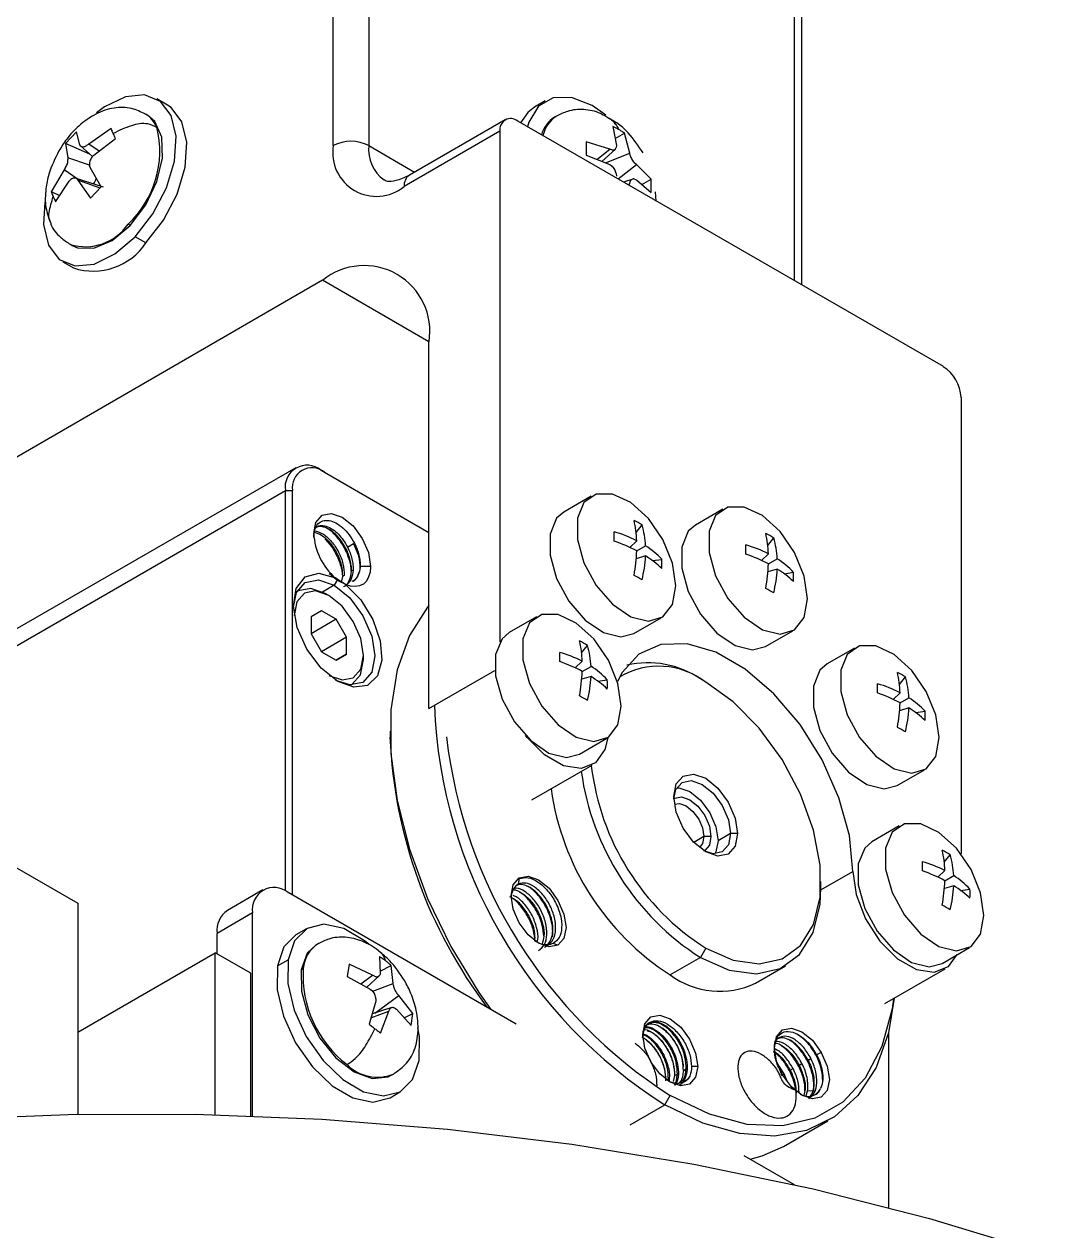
# Model space of a CAD drawing. Header units: millimetres. Extents: x 1258 to 2922, y -135 to 1239.
# Drawn here: x 1679.16 to 1699.45, y 84.3 to 108.36 of the extents above; entities that cross this region are included whole.
import ezdxf

# ---------------------------------------------------------------- set-up
doc = ezdxf.new("R2010")
doc.units = ezdxf.units.MM
doc.header["$LTSCALE"] = 6

msp = doc.modelspace()

# ---------------------------------------------------------------- linework, layer by layer
at = {"color": 7, "linetype": 'Continuous', "lineweight": 25}
for p, q in [((1685.323, 105.942), (1685.323, 114.924)), ((1686.03, 114.924), (1686.03, 105.942)), ((1694.662, 103.164), (1694.662, 109.822)), ((1682.018, 106.75), (1681.806, 106.873)), ((1689.548, 106.832), (1689.336, 106.709)), ((1681.618, 106.548), (1681.577, 106.572)), ((1688.75, 106.457), (1686.841, 105.355)), ((1697.486, 101.534), (1689, 106.432)), ((1689.777, 106.531), (1689.735, 106.507)), ((1690.953, 106.37), (1690.922, 106.402)), ((1680.203, 106.214), (1679.988, 105.987)), ((1680.274, 105.957), (1680.203, 106.214)), ((1680.895, 106.281), (1680.448, 105.974)), ((1688.647, 106.228), (1686.738, 105.126)), ((1688.647, 106.228), (1688.647, 96.044)), ((1690.895, 106.326), (1690.969, 105.946)), ((1690.942, 106.084), (1691.128, 106.192)), ((1691.233, 105.793), (1691.128, 106.192)), ((1679.988, 105.987), (1680.03, 105.7)), ((1680.471, 105.769), (1679.988, 105.987)), ((1680.291, 105.932), (1680.274, 105.957)), ((1680.284, 105.939), (1680.523, 105.722)), ((1680.448, 105.974), (1680.406, 105.944)), ((1680.548, 105.751), (1680.984, 106.084)), ((1690.836, 105.869), (1690.365, 106.02)), ((1690.365, 106.02), (1690.365, 105.751)), ((1690.969, 105.946), (1690.965, 105.906)), ((1680.03, 105.7), (1680.035, 105.663)), ((1680.512, 105.709), (1680.548, 105.751)), ((1690.365, 105.751), (1690.836, 105.564)), ((1690.676, 105.627), (1690.948, 105.874)), ((1690.878, 105.856), (1690.836, 105.869)), ((1691.242, 105.746), (1691.233, 105.793)), ((1679.957, 105.458), (1679.7, 105.021)), ((1679.988, 105.503), (1679.957, 105.458)), ((1680.476, 105.508), (1680.464, 105.549)), ((1680.696, 105.119), (1680.476, 105.508)), ((1690.836, 105.564), (1690.878, 105.536)), ((1691.366, 105.563), (1691.33, 105.594)), ((1691.658, 105.273), (1691.366, 105.563)), ((1679.789, 104.824), (1680.058, 105.234)), ((1680.058, 105.234), (1680.094, 105.268)), ((1680.74, 105.114), (1680.181, 105.293)), ((1680.208, 105.28), (1680.232, 105.251)), ((1680.232, 105.251), (1680.481, 104.892)), ((1690.965, 105.384), (1690.969, 105.333)), ((1691.294, 105.276), (1691.107, 105.216)), ((1691.233, 105.181), (1691.242, 105.224)), ((1691.33, 105.275), (1691.366, 105.258)), ((1691.366, 105.258), (1691.658, 105.004)), ((1691.472, 105.166), (1691.658, 105.273)), ((1691.658, 105.004), (1691.658, 105.273)), ((1679.868, 104.945), (1679.7, 105.021)), ((1680.481, 104.892), (1680.696, 105.119)), ((1691.764, 104.836), (1691.748, 105.022)), ((1681.274, 104.351), (1681.232, 104.375)), ((1680.077, 103.974), (1680.119, 103.95)), ((1681.587, 104.004), (1681.375, 104.126)), ((1679.931, 103.625), (1680.143, 103.503)), ((1685.111, 103.256), (1669.979, 94.52)), ((1687.232, 94.713), (1687.232, 102.031)), ((1697.839, 100.921), (1697.839, 91.816)), ((1684.576, 99.519), (1674.882, 93.923)), ((1685.076, 99.469), (1685.147, 99.429)), ((1685.076, 99.469), (1687.232, 98.224)), ((1685.147, 99.429), (1687.232, 98.224)), ((1684.369, 91.077), (1684.369, 99.061)), ((1684.369, 99.061), (1684.51, 99.061)), ((1684.51, 90.998), (1684.51, 99.061)), ((1690.463, 98.95), (1689.918, 98.635)), ((1693.088, 98.69), (1692.543, 98.375)), ((1691.362, 98.227), (1691.479, 98.377)), ((1685.607, 97.934), (1685.728, 98.004)), ((1685.728, 98.003), (1685.745, 98.014)), ((1691.374, 98.062), (1691.234, 97.929)), ((1691.374, 97.859), (1691.55, 97.961)), ((1693.987, 97.967), (1694.104, 98.117)), ((1691.55, 97.758), (1691.365, 97.703)), ((1693.999, 97.802), (1693.859, 97.669)), ((1685.718, 97.472), (1685.683, 97.452)), ((1685.859, 97.551), (1685.844, 97.447)), ((1686.066, 97.551), (1685.859, 97.551)), ((1685.86, 97.515), (1685.86, 97.551)), ((1691.687, 97.665), (1691.874, 97.691)), ((1694.175, 97.498), (1693.99, 97.443)), ((1693.999, 97.6), (1694.175, 97.701)), ((1685.406, 97.286), (1685.341, 97.173)), ((1685.406, 97.286), (1685.365, 97.321)), ((1685.567, 97.19), (1685.406, 97.286)), ((1685.506, 97.35), (1685.479, 97.239)), ((1685.541, 97.37), (1685.506, 97.35)), ((1694.312, 97.405), (1694.499, 97.432)), ((1684.627, 97.063), (1684.599, 97.047)), ((1685.235, 96.969), (1685.164, 97.01)), ((1685.088, 96.666), (1684.881, 96.546)), ((1684.881, 96.546), (1684.881, 96.208)), ((1685.381, 96.496), (1685.088, 96.666)), ((1689.376, 96.546), (1688.831, 96.232)), ((1691.318, 96.21), (1691.863, 96.525)), ((1685.381, 96.496), (1684.881, 96.208)), ((1685.588, 96.138), (1685.381, 96.496)), ((1693.943, 95.95), (1694.488, 96.265)), ((1684.881, 96.208), (1685.088, 95.849)), ((1685.588, 96.138), (1685.088, 95.849)), ((1685.588, 95.799), (1685.588, 96.138)), ((1685.088, 95.849), (1685.381, 95.68)), ((1685.381, 95.68), (1685.588, 95.799)), ((1685.588, 95.799), (1685.381, 95.68)), ((1690.275, 95.824), (1690.391, 95.973)), ((1695.713, 95.919), (1695.168, 95.604)), ((1685.924, 95.693), (1685.924, 95.775)), ((1690.287, 95.659), (1690.147, 95.526)), ((1690.287, 95.456), (1690.463, 95.557)), ((1690.463, 95.354), (1690.277, 95.3)), ((1692.748, 95.244), (1692.642, 95.305)), ((1696.612, 95.196), (1696.729, 95.346)), ((1685.412, 95.254), (1685.412, 95.254)), ((1685.674, 95.185), (1685.702, 95.201)), ((1690.599, 95.262), (1690.787, 95.288)), ((1696.624, 95.031), (1696.484, 94.898)), ((1696.624, 94.829), (1696.8, 94.93)), ((1696.8, 94.727), (1696.615, 94.673)), ((1696.937, 94.634), (1697.124, 94.661)), ((1673.868, 94.508), (1680.232, 90.834)), ((1686.455, 94.264), (1686.455, 94.142)), ((1690.231, 93.807), (1690.776, 94.122)), ((1689.285, 92.892), (1690.487, 93.586)), ((1696.568, 93.18), (1697.113, 93.494)), ((1693.243, 92.223), (1692.995, 92.08)), ((1693.384, 92.223), (1693.243, 92.223)), ((1696.606, 92.373), (1696.061, 92.058)), ((1692.854, 92.162), (1692.713, 92.162)), ((1697.505, 91.65), (1697.622, 91.799)), ((1697.517, 91.485), (1697.377, 91.352)), ((1689.028, 91.337), (1689.008, 91.21)), ((1689.017, 91.215), (1689.036, 91.324)), ((1695.046, 91.141), (1695.046, 91.264)), ((1697.517, 91.282), (1697.693, 91.383)), ((1683.922, 91.098), (1683.215, 90.69)), ((1688.973, 88.421), (1684.422, 91.049)), ((1689.09, 91.03), (1689.09, 91.03)), ((1697.693, 91.181), (1697.508, 91.126)), ((1697.83, 91.088), (1698.017, 91.114)), ((1680.232, 90.834), (1680.232, 86.625)), ((1683.715, 90.64), (1683.008, 90.232)), ((1683.715, 86.591), (1683.715, 90.64)), ((1684.792, 90.325), (1684.58, 90.203)), ((1683.008, 89.824), (1683.008, 90.232)), ((1685.021, 90.024), (1684.98, 90)), ((1689.803, 89.995), (1689.71, 90.03)), ((1680.232, 88.262), (1682.972, 89.844)), ((1682.972, 86.614), (1682.972, 89.844)), ((1683.679, 89.436), (1682.972, 89.844)), ((1686.248, 89.769), (1686.259, 89.434)), ((1692.748, 89.937), (1692.642, 89.753)), ((1697.461, 89.633), (1698.006, 89.948)), ((1684.21, 89.585), (1684.422, 89.707)), ((1684.684, 89.506), (1684.725, 89.53)), ((1685.638, 89.617), (1685.599, 89.374)), ((1686.106, 89.396), (1685.638, 89.617)), ((1686.257, 89.477), (1686.477, 89.592)), ((1686.519, 89.233), (1686.477, 89.592)), ((1692.642, 89.753), (1692.041, 89.406)), ((1693.741, 89.238), (1694.342, 89.585)), ((1683.679, 86.592), (1683.679, 89.436)), ((1685.599, 89.374), (1686.062, 89.12)), ((1685.99, 89.159), (1686.24, 89.386)), ((1686.148, 89.375), (1686.106, 89.396)), ((1686.259, 89.434), (1686.249, 89.4)), ((1696.321, 88.831), (1697.523, 89.525)), ((1686.062, 89.12), (1686.103, 89.085)), ((1686.522, 89.189), (1686.519, 89.233)), ((1686.172, 88.88), (1686.036, 88.418)), ((1686.175, 88.927), (1686.172, 88.88)), ((1686.629, 88.993), (1686.594, 89.031)), ((1686.913, 88.636), (1686.629, 88.993)), ((1686.491, 88.75), (1686.096, 88.624)), ((1686.265, 88.241), (1686.432, 88.679)), ((1686.432, 88.679), (1686.448, 88.717)), ((1686.549, 88.742), (1686.585, 88.717)), ((1686.585, 88.717), (1686.875, 88.393)), ((1686.739, 88.545), (1686.913, 88.636)), ((1686.875, 88.393), (1686.913, 88.636)), ((1691.643, 88.445), (1691.61, 88.426)), ((1696.39, 88.243), (1696.39, 84.766)), ((1695.053, 87.859), (1694.96, 87.806)), ((1694.315, 87.433), (1694.174, 87.644)), ((1694.612, 87.604), (1694.668, 87.637)), ((1694.788, 87.706), (1694.845, 87.739)), ((1686.48, 87.402), (1686.521, 87.426)), ((1692.126, 87.394), (1692.099, 87.279)), ((1692.126, 87.394), (1692.183, 87.426)), ((1692.303, 87.496), (1692.36, 87.528)), ((1692.48, 87.579), (1692.467, 87.579)), ((1692.589, 87.579), (1692.48, 87.579)), ((1694.248, 87.416), (1694.265, 87.428)), ((1694.258, 87.4), (1694.315, 87.433)), ((1694.372, 87.281), (1694.315, 87.433)), ((1694.435, 87.502), (1694.491, 87.535)), ((1694.896, 87.324), (1694.898, 87.377)), ((1694.899, 87.159), (1694.899, 87.081)), ((1686.455, 86.955), (1686.667, 87.077)), ((1691.935, 86.813), (1692.041, 86.997)), ((1694.749, 86.991), (1694.779, 87.089)), ((1694.899, 87.082), (1694.779, 87.09)), ((1694.301, 85.981), (1695.184, 86.492)), ((1694.522, 85.218), (1693.518, 85.798))]:
    msp.add_line(p, q, dxfattribs=at)
at = {"color": 8, "linetype": 'Continuous', "lineweight": 25}
for p, q in [((1694.516, 103.248), (1694.516, 110.026)), ((1680.656, 105.833), (1680.448, 105.974)), ((1686.03, 105.942), (1686.945, 105.415)), ((1680.464, 105.549), (1680.03, 105.7)), ((1690.577, 105.667), (1690.836, 105.869)), ((1690.75, 105.598), (1691.233, 105.793)), ((1680.216, 105.282), (1679.957, 105.458)), ((1691.001, 105.277), (1691.366, 105.563)), ((1680.675, 105.096), (1680.232, 105.251)), ((1691.194, 105.165), (1691.233, 105.181)), ((1687.232, 102.031), (1685.111, 103.256)), ((1675.175, 93.754), (1684.369, 99.061)), ((1685.341, 97.173), (1685.109, 97.039)), ((1687.232, 94.713), (1688.546, 95.471)), ((1692.713, 92.162), (1692.511, 92.045)), ((1695.046, 91.1), (1695.682, 91.468)), ((1685.873, 89.224), (1686.106, 89.396)), ((1686.109, 89.078), (1686.519, 89.233)), ((1686.155, 88.642), (1686.629, 88.993)), ((1686.073, 88.544), (1686.432, 88.679)), ((1691.974, 87.306), (1692.006, 87.324)), ((1691.245, 86.415), (1691.935, 86.813))]:
    msp.add_line(p, q, dxfattribs=at)
at = {"color": 7, "linetype": 'Continuous', "lineweight": 25, "flags": 128}
for points in [[(1681.375, 104.126), (1681.729, 104.58), (1681.998, 105.1), (1682.157, 105.634), (1682.19, 106.131), (1682.094, 106.541), (1681.877, 106.825), (1681.562, 106.954), (1681.179, 106.917), (1680.766, 106.716), (1680.6, 106.593)], [(1690.758, 106.549), (1690.485, 106.739), (1690.075, 106.901), (1689.706, 106.896), (1689.413, 106.727), (1689.224, 106.409), (1689.198, 106.318)], [(1681.587, 104.004), (1681.941, 104.458), (1682.21, 104.977), (1682.37, 105.512), (1682.402, 106.008), (1682.306, 106.418), (1682.09, 106.702), (1682.018, 106.75)], [(1689.336, 106.709), (1689.2, 106.605), (1689.058, 106.399)], [(1681.274, 104.351), (1681.584, 104.758), (1681.809, 105.225), (1681.92, 105.695), (1681.904, 106.111), (1681.764, 106.423), (1681.618, 106.548)], [(1679.571, 104.812), (1679.547, 104.367), (1679.643, 103.957), (1679.86, 103.673), (1680.175, 103.544), (1680.558, 103.581), (1680.971, 103.782), (1681.375, 104.126)], [(1680.119, 103.95), (1680.222, 103.905), (1680.549, 103.896), (1680.914, 104.051), (1681.274, 104.351)], [(1692.153, 97.166), (1692.086, 97.618), (1691.895, 98.085), (1691.605, 98.506), (1691.255, 98.823), (1690.892, 98.993), (1690.567, 98.994), (1690.322, 98.825), (1690.19, 98.509), (1690.19, 98.089), (1690.322, 97.622), (1690.567, 97.17), (1690.892, 96.794), (1691.255, 96.547), (1691.605, 96.46), (1691.895, 96.545), (1692.086, 96.792), (1692.153, 97.166)], [(1694.778, 96.906), (1694.711, 97.358), (1694.52, 97.826), (1694.23, 98.246), (1693.88, 98.563), (1693.517, 98.734), (1693.192, 98.734), (1692.947, 98.565), (1692.815, 98.25), (1692.815, 97.829), (1692.947, 97.362), (1693.192, 96.91), (1693.517, 96.535), (1693.88, 96.287), (1694.23, 96.2), (1694.52, 96.285), (1694.711, 96.532), (1694.778, 96.906)], [(1684.934, 98.204), (1684.977, 98.429), (1685.1, 98.57), (1685.284, 98.606), (1685.5, 98.53), (1685.717, 98.356), (1685.9, 98.108), (1686.023, 97.825), (1686.066, 97.551)], [(1689.918, 98.635), (1689.776, 98.51), (1689.645, 98.195), (1689.645, 97.774), (1689.776, 97.307), (1690.021, 96.855), (1690.347, 96.48), (1690.709, 96.232), (1691.059, 96.145), (1691.318, 96.21)], [(1692.543, 98.375), (1692.401, 98.251), (1692.27, 97.935), (1692.27, 97.515), (1692.401, 97.047), (1692.646, 96.595), (1692.972, 96.22), (1693.334, 95.972), (1693.684, 95.885), (1693.943, 95.95)], [(1686.066, 97.551), (1686.056, 97.438), (1686.029, 97.34), (1685.984, 97.259), (1685.923, 97.199), (1685.848, 97.161), (1685.762, 97.147), (1685.667, 97.157), (1685.567, 97.19)], [(1685.412, 95.254), (1685.079, 95.521), (1684.795, 95.9), (1684.602, 96.333), (1684.528, 96.758), (1684.584, 97.112), (1684.762, 97.342), (1685.036, 97.416), (1685.365, 97.321)], [(1684.529, 96.743), (1684.59, 97.027), (1684.766, 97.23), (1685.03, 97.281), (1685.341, 97.173)], [(1685.235, 96.969), (1684.971, 97.061), (1684.747, 97.017), (1684.598, 96.845), (1684.545, 96.572)], [(1685.164, 97.01), (1684.873, 97.111), (1684.627, 97.063), (1684.598, 97.044)], [(1685.341, 97.173), (1685.652, 96.922), (1685.916, 96.566), (1686.092, 96.16), (1686.154, 95.764), (1686.092, 95.441), (1685.916, 95.238), (1685.652, 95.187), (1685.375, 95.276)], [(1685.567, 97.19), (1685.871, 96.881), (1686.114, 96.49), (1686.261, 96.069), (1686.292, 95.677), (1686.204, 95.365), (1686.009, 95.177), (1685.732, 95.139), (1685.412, 95.254)], [(1685.235, 95.377), (1685.499, 95.285), (1685.722, 95.328), (1685.872, 95.5), (1685.924, 95.775), (1685.872, 96.11), (1685.722, 96.454), (1685.499, 96.756), (1685.235, 96.969)], [(1687.232, 96.769), (1687.203, 96.735), (1686.842, 96.173), (1686.595, 95.486), (1686.47, 94.693), (1686.47, 93.817), (1686.595, 92.88), (1686.842, 91.909), (1687.203, 90.929), (1687.669, 89.968), (1688.228, 89.052), (1688.466, 88.714)], [(1691.066, 94.763), (1690.999, 95.214), (1690.808, 95.682), (1690.517, 96.103), (1690.167, 96.42), (1689.805, 96.59), (1689.479, 96.591), (1689.234, 96.422), (1689.103, 96.106), (1689.103, 95.686), (1689.234, 95.218), (1689.479, 94.766), (1689.805, 94.391), (1690.167, 94.143), (1690.517, 94.056), (1690.808, 94.142), (1690.999, 94.388), (1691.066, 94.763)], [(1688.831, 96.232), (1688.689, 96.107), (1688.557, 95.791), (1688.557, 95.371), (1688.689, 94.903), (1688.934, 94.451), (1689.26, 94.076), (1689.622, 93.828), (1689.972, 93.741), (1690.231, 93.807)], [(1695.682, 91.468), (1695.612, 92.183), (1695.403, 92.938), (1695.069, 93.69), (1694.629, 94.394), (1694.108, 95.011), (1693.537, 95.503), (1692.949, 95.842), (1692.378, 96.009), (1691.857, 95.995), (1691.417, 95.798), (1691.083, 95.432), (1690.988, 95.252)], [(1697.403, 94.135), (1697.336, 94.587), (1697.145, 95.055), (1696.855, 95.475), (1696.505, 95.792), (1696.142, 95.963), (1695.817, 95.963), (1695.572, 95.794), (1695.44, 95.479), (1695.44, 95.058), (1695.572, 94.591), (1695.817, 94.139), (1696.142, 93.764), (1696.505, 93.516), (1696.855, 93.429), (1697.145, 93.514), (1697.336, 93.761), (1697.403, 94.135)], [(1685.671, 95.185), (1685.702, 95.201), (1685.866, 95.391), (1685.924, 95.693)], [(1695.168, 95.604), (1695.026, 95.48), (1694.895, 95.164), (1694.895, 94.744), (1695.026, 94.276), (1695.271, 93.824), (1695.597, 93.449), (1695.959, 93.201), (1696.309, 93.114), (1696.568, 93.18)], [(1692.748, 89.937), (1693.298, 89.696), (1693.816, 89.624), (1694.272, 89.724), (1694.639, 89.991), (1694.897, 90.409), (1695.029, 90.953), (1695.029, 91.593), (1694.897, 92.291), (1694.639, 93.006), (1694.272, 93.697), (1693.816, 94.324), (1693.298, 94.85), (1692.748, 95.244)], [(1690.795, 94.133), (1690.738, 93.896), (1690.551, 93.63), (1690.264, 93.517), (1689.912, 93.573), (1689.538, 93.789), (1689.186, 94.14), (1689.158, 94.175)], [(1692.112, 92.958), (1692.16, 93.211), (1692.298, 93.37), (1692.504, 93.41), (1692.748, 93.325), (1692.991, 93.129), (1693.198, 92.85), (1693.336, 92.532), (1693.384, 92.223)], [(1692.113, 92.915), (1692.155, 93.101), (1692.277, 93.242), (1692.461, 93.278), (1692.677, 93.203), (1692.894, 93.028), (1693.077, 92.781), (1693.2, 92.498), (1693.243, 92.223)], [(1692.173, 93.137), (1692.213, 93.135), (1692.43, 93.06), (1692.646, 92.885), (1692.83, 92.638), (1692.952, 92.355), (1692.995, 92.08)], [(1693.384, 92.223), (1693.336, 91.97), (1693.198, 91.811), (1692.991, 91.771), (1692.748, 91.855), (1692.504, 92.052), (1692.298, 92.33), (1692.16, 92.649), (1692.112, 92.958)], [(1692.113, 92.915), (1692.13, 92.926), (1692.267, 92.953), (1692.43, 92.897), (1692.592, 92.766), (1692.73, 92.58), (1692.822, 92.368), (1692.854, 92.162)], [(1692.124, 92.806), (1692.224, 92.821), (1692.359, 92.774), (1692.494, 92.665), (1692.609, 92.51), (1692.686, 92.334), (1692.713, 92.162)], [(1698.296, 90.589), (1698.229, 91.04), (1698.038, 91.508), (1697.747, 91.929), (1697.397, 92.246), (1697.035, 92.416), (1696.71, 92.417), (1696.464, 92.248), (1696.333, 91.932), (1696.333, 91.512), (1696.464, 91.044), (1696.71, 90.592), (1697.035, 90.217), (1697.397, 89.969), (1697.747, 89.882), (1698.038, 89.968), (1698.229, 90.214), (1698.296, 90.589)], [(1693.243, 92.223), (1693.2, 91.998), (1693.077, 91.857), (1692.894, 91.821), (1692.711, 91.878)], [(1692.713, 92.162), (1692.686, 92.021), (1692.623, 91.942)], [(1692.854, 92.162), (1692.822, 91.993), (1692.73, 91.887), (1692.711, 91.878)], [(1692.995, 92.08), (1692.952, 91.855), (1692.939, 91.828)], [(1696.061, 92.058), (1695.919, 91.933), (1695.788, 91.617), (1695.788, 91.197), (1695.919, 90.729), (1696.164, 90.277), (1696.49, 89.902), (1696.852, 89.654), (1697.202, 89.567), (1697.461, 89.633)], [(1695.682, 91.468), (1695.747, 91.004), (1695.935, 90.522), (1696.222, 90.078), (1696.574, 89.727), (1696.948, 89.511), (1697.3, 89.456), (1697.587, 89.568), (1697.763, 89.807)], [(1689.803, 89.995), (1689.626, 89.961), (1689.416, 90.033), (1689.206, 90.203), (1689.028, 90.443), (1688.91, 90.716), (1688.868, 90.983), (1688.91, 91.201), (1689.028, 91.337)], [(1689.028, 91.337), (1689.206, 91.372), (1689.416, 91.299), (1689.626, 91.13), (1689.803, 90.89), (1689.922, 90.616), (1689.964, 90.35), (1689.922, 90.132), (1689.803, 89.995)], [(1692.642, 89.753), (1693.217, 89.501), (1693.759, 89.426), (1694.236, 89.531), (1694.62, 89.81), (1694.89, 90.247), (1695.028, 90.817), (1695.046, 91.141)], [(1686.032, 90.018), (1685.947, 90.086), (1685.533, 90.329), (1685.137, 90.413), (1684.8, 90.329), (1684.553, 90.086), (1684.422, 89.707)], [(1684.58, 90.203), (1684.341, 89.964), (1684.21, 89.585)], [(1684.98, 90), (1684.806, 89.836), (1684.684, 89.506)], [(1684.21, 89.585), (1684.207, 89.108), (1684.332, 88.579), (1684.573, 88.05), (1684.907, 87.573), (1685.3, 87.194), (1685.715, 86.951), (1686.11, 86.867), (1686.448, 86.951), (1686.455, 86.955)], [(1684.422, 89.707), (1684.419, 89.23), (1684.544, 88.701), (1684.785, 88.172), (1685.119, 87.695), (1685.512, 87.317), (1685.927, 87.073), (1686.323, 86.989), (1686.66, 87.073), (1686.906, 87.316), (1687.038, 87.695)], [(1684.684, 89.506), (1684.687, 89.079), (1684.817, 88.606), (1685.056, 88.144), (1685.377, 87.75), (1685.74, 87.47), (1686.102, 87.339), (1686.42, 87.372), (1686.48, 87.402)], [(1696.507, 88.938), (1696.39, 88.246), (1696.144, 87.559), (1695.783, 86.997), (1695.316, 86.574), (1694.758, 86.303), (1694.122, 86.19), (1693.427, 86.239), (1692.691, 86.449), (1691.935, 86.813)], [(1696.492, 88.929), (1696.463, 88.729), (1696.26, 87.973), (1695.929, 87.345), (1695.48, 86.864), (1694.927, 86.544), (1694.286, 86.396), (1693.577, 86.423), (1692.821, 86.626), (1692.041, 86.997)], [(1691.493, 88.212), (1691.535, 88.43), (1691.653, 88.566), (1691.831, 88.601), (1692.041, 88.528), (1692.251, 88.359), (1692.428, 88.119), (1692.547, 87.845), (1692.589, 87.579)], [(1687.038, 87.695), (1687.041, 88.172), (1687.012, 88.35)], [(1694.278, 87.412), (1694.16, 87.686), (1694.118, 87.952), (1694.16, 88.17), (1694.278, 88.307), (1694.456, 88.341), (1694.666, 88.268), (1694.876, 88.099), (1695.053, 87.859)], [(1692.589, 87.579), (1692.547, 87.361), (1692.428, 87.224), (1692.251, 87.19), (1692.041, 87.262), (1691.831, 87.432), (1691.653, 87.672), (1691.535, 87.945), (1691.493, 88.212)], [(1695.053, 87.859), (1695.172, 87.585), (1695.214, 87.319), (1695.172, 87.101), (1695.053, 86.964), (1694.876, 86.93), (1694.666, 87.003), (1694.456, 87.172), (1694.278, 87.412)], [(1692.161, 87.239), (1692.048, 87.266), (1692.004, 87.285)], [(1663.17, 83.831), (1665.407, 84.515), (1667.72, 85.107), (1670.099, 85.606), (1672.531, 86.009), (1675.007, 86.313), (1677.513, 86.517), (1680.037, 86.621), (1682.568, 86.623), (1685.093, 86.525), (1687.6, 86.325), (1690.077, 86.026), (1692.512, 85.628), (1694.893, 85.134), (1697.21, 84.545), (1699.45, 83.866)], [(1693.635, 85.73), (1693.874, 85.793), (1694.301, 85.981)]]:
    msp.add_lwpolyline(points, dxfattribs=at)
at = {"color": 8, "linetype": 'Continuous', "lineweight": 25}
for centre, radius, start, end in [((1681.297, 106.096), 0.552, 22.3991, 59.4971), ((1690.116, 106.002), 0.629, 123.9241, 167.1207), ((1686.783, 105.869), 0.756, 174.4142, 233.9061), ((1686.983, 105.153), 0.246, 125.0133, 186.2988), ((1680.381, 104.957), 1.031, 253.1333, 325.5783), ((1685.365, 89.482), 0.642, 121.8543, 175.6698), ((1686.201, 88.207), 0.844, 224.331, 292.2692)]:
    msp.add_arc(centre, radius, start, end, dxfattribs=at)
at = {"color": 7, "linetype": 'Continuous', "lineweight": 25}
for centre, radius, start, end in [((1688.862, 106.263), 0.218, 50.7967, 189.214), ((1690.059, 105.991), 0.61, 122.0943, 163.9482), ((1679.874, 105.831), 1.991, 313.0062, 13.8274), ((1686.185, 105.803), 0.873, 170.786, 309.2033), ((1685.677, 105.26), 0.769, 62.6097, 117.3903), ((1680.101, 105.458), 0.527, 327.6614, 341.4582), ((1680.538, 104.697), 1.258, 251.731, 326.5525), ((1685.939, 102.24), 1.31, 350.786, 129.2033), ((1697.071, 100.886), 0.768, 2.6055, 57.3945), ((1684.8, 99.131), 0.437, 50.7967, 189.214), ((1684.898, 99.124), 0.393, 50.7967, 189.214), ((1690.638, 97.102), 1.527, 56.5731, 63.4323), ((1689.344, 98), 2.031, 1.7615, 13.3257), ((1686.186, 98.268), 1.254, 182.9348, 229.0558), ((1690.226, 95.812), 2.526, 62.9763, 73.9488), ((1674.146, 98.148), 16.779, 359.688, 0.312), ((1689.867, 97.887), 1.685, 2.5088, 16.8908), ((1693.263, 96.842), 1.527, 56.5731, 63.4323), ((1691.969, 97.74), 2.031, 1.7615, 13.3257), ((1689.746, 94.762), 3.499, 62.2668, 70.3097), ((1690.645, 96.54), 1.685, 43.111, 57.4939), ((1692.851, 95.552), 2.526, 62.9763, 73.9488), ((1676.771, 97.888), 16.779, 359.688, 0.312), ((1692.492, 97.627), 1.685, 2.5088, 16.8908), ((1687.878, 97.998), 3.499, 349.6924, 357.7358), ((1689.027, 97.889), 2.526, 346.0537, 357.0265), ((1690.481, 96.031), 2.031, 46.6767, 58.2414), ((1692.371, 94.503), 3.499, 62.2668, 70.3097), ((1690.35, 97.6), 1.527, 356.5707, 3.4293), ((1690.503, 97.738), 3.499, 349.6924, 357.7358), ((1691.652, 97.629), 2.526, 346.0537, 357.0265), ((1693.27, 96.28), 1.685, 43.111, 57.4939), ((1693.106, 95.771), 2.031, 46.6767, 58.2414), ((1685.571, 97.486), 0.276, 302.5361, 351.9292), ((1683.005, 82.784), 16.791, 59.691, 60.3144), ((1692.975, 97.34), 1.527, 356.5707, 3.4293), ((1685.63, 82.524), 16.791, 59.691, 60.3144), ((1689.55, 94.698), 1.527, 56.5731, 63.4323), ((1688.257, 95.596), 2.031, 1.7615, 13.3257), ((1689.139, 93.408), 2.526, 62.9763, 73.9488), ((1673.059, 95.745), 16.779, 359.688, 0.312), ((1688.779, 95.483), 1.685, 2.5088, 16.8908), ((1688.659, 92.359), 3.499, 62.2668, 70.3097), ((1689.557, 94.137), 1.685, 43.111, 57.4939), ((1691.814, 94.018), 1.541, 52.688, 120.3664), ((1691.602, 93.782), 1.845, 55.7024, 103.2576), ((1686.791, 95.594), 3.499, 349.6924, 357.7358), ((1687.94, 95.486), 2.526, 346.0537, 357.0265), ((1689.393, 93.627), 2.031, 46.6767, 58.2414), ((1695.888, 94.071), 1.527, 56.5731, 63.4323), ((1694.594, 94.969), 2.031, 1.7615, 13.3257), ((1695.117, 94.856), 1.685, 2.5088, 16.8908), ((1689.262, 95.196), 1.527, 356.5707, 3.4293), ((1695.476, 92.781), 2.526, 62.9763, 73.9488), ((1679.396, 95.117), 16.779, 359.688, 0.312), ((1681.918, 80.381), 16.791, 59.691, 60.3144), ((1694.996, 91.732), 3.499, 62.2668, 70.3097), ((1693.128, 94.967), 3.499, 349.6924, 357.7358), ((1695.895, 93.509), 1.685, 43.111, 57.4939), ((1697.219, 95.171), 9.888, 182.3015, 237.6985), ((1694.277, 94.858), 2.526, 346.0537, 357.0265), ((1695.731, 93), 2.031, 46.6767, 58.2414), ((1695.6, 94.569), 1.527, 356.5707, 3.4293), ((1688.255, 79.753), 16.791, 59.691, 60.3144), ((1696.064, 94.559), 9.619, 182.4863, 217.1064), ((1697.365, 95.283), 9.849, 186.6115, 237.2756), ((1695.474, 94.18), 5.256, 187.8815, 237.3906), ((1695.445, 94.16), 5.011, 186.7099, 237.4402), ((1694.873, 93.833), 5.256, 187.8815, 237.3906), ((1696.78, 90.525), 1.527, 56.5731, 63.4323), ((1695.487, 91.422), 2.031, 1.7615, 13.3257), ((1696.009, 91.31), 1.685, 2.5088, 16.8908), ((1696.369, 89.234), 2.526, 62.9763, 73.9488), ((1680.289, 91.571), 16.779, 359.688, 0.312), ((1695.889, 88.185), 3.499, 62.2668, 70.3097), ((1689.12, 91.015), 0.225, 117.2678, 120.005), ((1694.021, 91.42), 3.499, 349.6924, 357.7358), ((1696.787, 89.963), 1.685, 43.111, 57.4939), ((1684.146, 90.71), 0.437, 50.7967, 189.214), ((1689.192, 90.945), 0.323, 124.7684, 180.95), ((1695.17, 91.312), 2.526, 346.0537, 357.0265), ((1696.624, 89.454), 2.031, 46.6767, 58.2414), ((1696.493, 91.023), 1.527, 356.5707, 3.4293), ((1689.148, 76.207), 16.791, 59.691, 60.3144), ((1683.483, 90.293), 0.48, 124.0564, 187.2558), ((1686.967, 89.397), 2.246, 176.6044, 232.4225), ((1693.03, 90.725), 1.649, 233.1466, 295.5429), ((1694.785, 87.262), 0.283, 236.6198, 333.885)]:
    msp.add_arc(centre, radius, start, end, dxfattribs=at)
for points, knots in [([(1681.577, 106.572), (1681.486, 106.614), (1681.279, 106.711), (1680.942, 106.71), (1680.584, 106.589), (1680.263, 106.36), (1680.017, 106.097), (1679.902, 105.916), (1679.852, 105.836)], [0, 0, 0, 0, 0.141423, 0.321525, 0.516844, 0.711735, 0.873078, 1, 1, 1, 1]), ([(1690.819, 106.485), (1690.764, 106.519), (1690.604, 106.619), (1690.324, 106.675), (1690.026, 106.654), (1689.848, 106.566), (1689.777, 106.531)], [0, 0, 0, 0, 0.170003, 0.491868, 0.797528, 1, 1, 1, 1]), ([(1681.807, 106.306), (1681.75, 106.334), (1681.648, 106.383), (1681.464, 106.384), (1681.226, 106.321), (1681.056, 106.242), (1680.936, 106.186)], [0, 0, 0, 0, 0.2330012, 0.4184346, 0.591328, 1, 1, 1, 1]), ([(1691.502, 105.795), (1691.408, 105.934), (1691.256, 106.157), (1691.009, 106.385), (1690.873, 106.457), (1690.819, 106.485)], [0, 0, 0, 0, 0.499579, 0.803214, 1, 1, 1, 1]), ([(1680.936, 106.186), (1680.928, 106.204), (1680.914, 106.237), (1680.901, 106.268), (1680.895, 106.281)], [0, 0, 0, 0, 0.559869, 1, 1, 1, 1]), ([(1680.984, 106.084), (1680.975, 106.104), (1680.958, 106.138), (1680.943, 106.171), (1680.936, 106.186)], [0, 0, 0, 0, 0.560075, 1, 1, 1, 1]), ([(1691.016, 106.262), (1690.994, 106.274), (1690.955, 106.296), (1690.914, 106.317), (1690.895, 106.326)], [0, 0, 0, 0, 0.559869, 1, 1, 1, 1]), ([(1691.128, 106.192), (1691.108, 106.205), (1691.071, 106.229), (1691.033, 106.252), (1691.016, 106.262)], [0, 0, 0, 0, 0.560075, 1, 1, 1, 1]), ([(1680.291, 105.932), (1680.298, 105.928), (1680.312, 105.92), (1680.34, 105.918), (1680.372, 105.925), (1680.395, 105.938), (1680.406, 105.944)], [0, 0, 0, 0, 0.250273, 0.5, 0.749727, 1, 1, 1, 1]), ([(1690.878, 105.856), (1690.888, 105.855), (1690.909, 105.853), (1690.935, 105.862), (1690.955, 105.879), (1690.962, 105.897), (1690.965, 105.906)], [0, 0, 0, 0, 0.2502728, 0.5, 0.7497272, 1, 1, 1, 1]), ([(1679.852, 105.836), (1679.777, 105.684), (1679.657, 105.44), (1679.582, 105.05), (1679.573, 104.713), (1679.65, 104.505), (1679.686, 104.408)], [0, 0, 0, 0, 0.320045, 0.514563, 0.773055, 1, 1, 1, 1]), ([(1679.988, 105.503), (1679.995, 105.516), (1680.009, 105.543), (1680.025, 105.585), (1680.034, 105.627), (1680.035, 105.651), (1680.035, 105.663)], [0, 0, 0, 0, 0.250273, 0.5, 0.749727, 1, 1, 1, 1]), ([(1680.512, 105.709), (1680.503, 105.696), (1680.487, 105.671), (1680.471, 105.629), (1680.462, 105.587), (1680.463, 105.562), (1680.464, 105.549)], [0, 0, 0, 0, 0.250273, 0.5, 0.749727, 1, 1, 1, 1]), ([(1691.242, 105.746), (1691.247, 105.733), (1691.256, 105.706), (1691.277, 105.665), (1691.302, 105.627), (1691.321, 105.605), (1691.33, 105.594)], [0, 0, 0, 0, 0.250273, 0.5, 0.749727, 1, 1, 1, 1]), ([(1690.965, 105.384), (1690.962, 105.398), (1690.955, 105.426), (1690.935, 105.468), (1690.909, 105.506), (1690.888, 105.526), (1690.878, 105.536)], [0, 0, 0, 0, 0.250273, 0.5, 0.749727, 1, 1, 1, 1]), ([(1680.208, 105.28), (1680.2, 105.284), (1680.184, 105.294), (1680.155, 105.296), (1680.124, 105.288), (1680.104, 105.275), (1680.094, 105.268)], [0, 0, 0, 0, 0.250273, 0.5, 0.749727, 1, 1, 1, 1]), ([(1686.841, 105.355), (1686.792, 105.329), (1686.648, 105.253), (1686.458, 105.221), (1686.376, 105.229), (1686.347, 105.257), (1686.341, 105.263)], [0, 0, 0, 0, 0.186664, 0.54144, 0.904826, 1, 1, 1, 1]), ([(1691.33, 105.275), (1691.321, 105.276), (1691.302, 105.279), (1691.277, 105.27), (1691.256, 105.253), (1691.247, 105.234), (1691.242, 105.224)], [0, 0, 0, 0, 0.250273, 0.5, 0.749727, 1, 1, 1, 1]), ([(1679.7, 105.021), (1679.707, 105.003), (1679.719, 104.971), (1679.733, 104.939), (1679.74, 104.924)], [0, 0, 0, 0, 0.560075, 1, 1, 1, 1]), ([(1679.74, 104.924), (1679.748, 104.906), (1679.763, 104.873), (1679.781, 104.839), (1679.789, 104.824)], [0, 0, 0, 0, 0.559869, 1, 1, 1, 1]), ([(1679.686, 104.408), (1679.688, 104.398), (1679.721, 104.282), (1679.85, 104.13), (1680.012, 104.018), (1680.077, 103.974)], [0, 0, 0, 0, 0.056665, 0.624115, 1, 1, 1, 1]), ([(1684.934, 98.136), (1684.939, 98.189), (1684.947, 98.295), (1685.013, 98.406), (1685.111, 98.468), (1685.236, 98.474), (1685.374, 98.425), (1685.513, 98.326), (1685.644, 98.186), (1685.711, 98.071), (1685.745, 98.014)], [0, 0, 0, 0, 0.128703, 0.256347, 0.382934, 0.508463, 0.632934, 0.756347, 0.878702, 1, 1, 1, 1]), ([(1684.948, 98.23), (1684.995, 98.215), (1685.097, 98.184), (1685.261, 98.032), (1685.401, 97.821), (1685.496, 97.577), (1685.503, 97.425), (1685.506, 97.35)], [0, 0, 0, 0, 0.177794, 0.3833455, 0.588897, 0.7944485, 1, 1, 1, 1]), ([(1685.683, 97.452), (1685.68, 97.525), (1685.674, 97.671), (1685.585, 97.907), (1685.453, 98.115), (1685.289, 98.272), (1685.128, 98.346), (1685.013, 98.356), (1684.975, 98.319), (1684.969, 98.312)], [0, 0, 0, 0, 0.161192, 0.322384, 0.483576, 0.644768, 0.80596, 0.967152, 1, 1, 1, 1]), ([(1685.002, 98.336), (1685.007, 98.34), (1685.035, 98.363), (1685.106, 98.369), (1685.208, 98.349), (1685.318, 98.289), (1685.426, 98.197), (1685.527, 98.078), (1685.581, 97.982), (1685.607, 97.934)], [0, 0, 0, 0, 0.0393925, 0.1994938, 0.359595, 0.5196963, 0.6797975, 0.8398988, 1, 1, 1, 1]), ([(1685.188, 98.319), (1685.188, 98.319), (1685.248, 98.296), (1685.373, 98.17), (1685.533, 97.959), (1685.639, 97.705), (1685.689, 97.521), (1685.681, 97.444), (1685.681, 97.441)], [0, 0, 0, 0, 0.001232, 0.247941, 0.495186, 0.741873, 0.989129, 1, 1, 1, 1]), ([(1685.155, 98.102), (1685.213, 98.037), (1685.328, 97.908), (1685.443, 97.657), (1685.503, 97.476), (1685.501, 97.399), (1685.501, 97.398)], [0, 0, 0, 0, 0.332503, 0.664817, 0.997406, 1, 1, 1, 1]), ([(1685.728, 98.003), (1685.766, 97.919), (1685.841, 97.755), (1685.852, 97.595), (1685.858, 97.517)], [0, 0, 0, 0, 0.513149, 1, 1, 1, 1]), ([(1685.745, 98.014), (1685.764, 97.974), (1685.801, 97.896), (1685.838, 97.776), (1685.86, 97.658), (1685.86, 97.586), (1685.859, 97.551)], [0, 0, 0, 0, 0.252191, 0.502921, 0.752191, 1, 1, 1, 1]), ([(1685.718, 97.472), (1685.708, 97.404), (1685.688, 97.266), (1685.604, 97.197), (1685.562, 97.163)], [0, 0, 0, 0, 0.501141, 1, 1, 1, 1]), ([(1685.521, 97.215), (1685.474, 97.238), (1685.379, 97.283), (1685.29, 97.363), (1685.245, 97.403)], [0, 0, 0, 0, 0.500129, 1, 1, 1, 1]), ([(1685.683, 97.452), (1685.671, 97.386), (1685.648, 97.255), (1685.579, 97.153), (1685.526, 97.142), (1685.526, 97.142)], [0, 0, 0, 0, 0.499949, 0.999898, 1, 1, 1, 1]), ([(1685.697, 97.254), (1685.721, 97.265), (1685.793, 97.299), (1685.824, 97.388), (1685.844, 97.447)], [0, 0, 0, 0, 0.342816, 1, 1, 1, 1]), ([(1689.036, 91.324), (1689.091, 91.337), (1689.2, 91.363), (1689.406, 91.27), (1689.601, 91.094), (1689.762, 90.855), (1689.863, 90.59), (1689.889, 90.34), (1689.842, 90.133), (1689.754, 90.065), (1689.71, 90.03)], [0, 0, 0, 0, 0.12964, 0.257955, 0.384944, 0.510607, 0.634944, 0.757955, 0.87964, 1, 1, 1, 1]), ([(1688.908, 91.098), (1688.912, 91.098), (1688.963, 91.108), (1689.093, 91.038), (1689.266, 90.888), (1689.415, 90.665), (1689.508, 90.416), (1689.539, 90.181), (1689.502, 90.068), (1689.485, 90.018)], [0, 0, 0, 0, 0.01277, 0.182615, 0.35246, 0.522306, 0.692151, 0.861996, 1, 1, 1, 1]), ([(1689.39, 90.053), (1689.395, 90.071), (1689.418, 90.153), (1689.386, 90.347), (1689.295, 90.597), (1689.147, 90.813), (1689.006, 90.951), (1688.929, 90.978), (1688.908, 90.985)], [0, 0, 0, 0, 0.06061, 0.276077, 0.491543, 0.70701, 0.922476, 1, 1, 1, 1]), ([(1689.418, 89.888), (1689.461, 89.925), (1689.547, 89.998), (1689.592, 90.204), (1689.566, 90.447), (1689.471, 90.698), (1689.323, 90.92), (1689.149, 91.072), (1689.007, 91.143), (1688.946, 91.128), (1688.932, 91.125)], [0, 0, 0, 0, 0.136984, 0.273968, 0.410952, 0.547935, 0.684919, 0.821903, 0.958887, 1, 1, 1, 1]), ([(1689.538, 89.958), (1689.574, 89.986), (1689.645, 90.043), (1689.699, 90.195), (1689.706, 90.38), (1689.664, 90.583), (1689.579, 90.785), (1689.459, 90.964), (1689.319, 91.104), (1689.174, 91.189), (1689.045, 91.217), (1688.982, 91.187), (1688.954, 91.173)], [0, 0, 0, 0, 0.101945, 0.20389, 0.305835, 0.407781, 0.509726, 0.611671, 0.713616, 0.815561, 0.917506, 1, 1, 1, 1]), ([(1689.519, 90.184), (1689.513, 90.251), (1689.499, 90.398), (1689.405, 90.638), (1689.263, 90.857), (1689.13, 91.004), (1689.053, 91.044), (1689.034, 91.054)], [0, 0, 0, 0, 0.203429, 0.443977, 0.684793, 0.925393, 1, 1, 1, 1]), ([(1689.696, 90.161), (1689.699, 90.23), (1689.703, 90.368), (1689.64, 90.601), (1689.534, 90.826), (1689.391, 91.015), (1689.266, 91.137), (1689.197, 91.168), (1689.182, 91.175)], [0, 0, 0, 0, 0.189262, 0.378768, 0.568042, 0.757533, 0.946829, 1, 1, 1, 1]), ([(1689.344, 90.075), (1689.337, 90.145), (1689.324, 90.295), (1689.226, 90.538), (1689.085, 90.759), (1688.947, 90.906), (1688.867, 90.948), (1688.845, 90.959)], [0, 0, 0, 0, 0.208635, 0.443624, 0.678774, 0.913711, 1, 1, 1, 1]), ([(1688.907, 90.93), (1688.909, 90.929), (1688.969, 90.906), (1689.091, 90.778), (1689.236, 90.566), (1689.33, 90.332), (1689.337, 90.195), (1689.34, 90.137)], [0, 0, 0, 0, 0.010551, 0.275025, 0.539499, 0.803974, 1, 1, 1, 1]), ([(1686.24, 89.871), (1686.235, 89.876), (1686.13, 89.97), (1685.901, 90.086), (1685.57, 90.172), (1685.271, 90.147), (1685.092, 90.059), (1685.021, 90.024)], [0, 0, 0, 0, 0.016598, 0.297476, 0.569908, 0.828624, 1, 1, 1, 1]), ([(1689.71, 90.03), (1689.672, 90.017), (1689.595, 89.991), (1689.467, 90.01), (1689.384, 90.057), (1689.35, 90.076)], [0, 0, 0, 0, 0.371262, 0.739451, 1, 1, 1, 1]), ([(1686.747, 89.288), (1686.653, 89.43), (1686.508, 89.651), (1686.311, 89.813), (1686.24, 89.871)], [0, 0, 0, 0, 0.6410044, 1, 1, 1, 1]), ([(1686.367, 89.684), (1686.345, 89.7), (1686.306, 89.729), (1686.266, 89.757), (1686.248, 89.769)], [0, 0, 0, 0, 0.559869, 1, 1, 1, 1]), ([(1686.477, 89.592), (1686.457, 89.61), (1686.421, 89.641), (1686.383, 89.671), (1686.367, 89.684)], [0, 0, 0, 0, 0.560075, 1, 1, 1, 1]), ([(1686.148, 89.375), (1686.159, 89.371), (1686.181, 89.365), (1686.21, 89.368), (1686.234, 89.378), (1686.244, 89.392), (1686.249, 89.4)], [0, 0, 0, 0, 0.250273, 0.5, 0.749727, 1, 1, 1, 1]), ([(1686.521, 87.426), (1686.604, 87.484), (1686.791, 87.614), (1686.959, 87.906), (1687.033, 88.277), (1686.995, 88.67), (1686.89, 89.015), (1686.79, 89.205), (1686.747, 89.288)], [0, 0, 0, 0, 0.1414225, 0.3215252, 0.5168436, 0.7117347, 0.8730782, 1, 1, 1, 1]), ([(1686.175, 88.927), (1686.173, 88.941), (1686.17, 88.969), (1686.154, 89.011), (1686.132, 89.051), (1686.113, 89.074), (1686.103, 89.085)], [0, 0, 0, 0, 0.250273, 0.5, 0.749727, 1, 1, 1, 1]), ([(1686.522, 89.189), (1686.525, 89.176), (1686.531, 89.15), (1686.547, 89.108), (1686.568, 89.067), (1686.586, 89.043), (1686.594, 89.031)], [0, 0, 0, 0, 0.2502728, 0.5, 0.7497272, 1, 1, 1, 1]), ([(1686.549, 88.742), (1686.539, 88.746), (1686.519, 88.753), (1686.491, 88.751), (1686.466, 88.74), (1686.454, 88.725), (1686.448, 88.717)], [0, 0, 0, 0, 0.250273, 0.5, 0.749727, 1, 1, 1, 1]), ([(1685.597, 87.617), (1685.652, 87.652), (1685.749, 87.714), (1685.88, 87.857), (1686.017, 88.062), (1686.098, 88.22), (1686.154, 88.331)], [0, 0, 0, 0, 0.233001, 0.418435, 0.591328, 1, 1, 1, 1]), ([(1686.036, 88.418), (1686.058, 88.402), (1686.099, 88.374), (1686.137, 88.344), (1686.154, 88.331)], [0, 0, 0, 0, 0.560075, 1, 1, 1, 1]), ([(1686.154, 88.331), (1686.175, 88.315), (1686.213, 88.285), (1686.249, 88.255), (1686.265, 88.241)], [0, 0, 0, 0, 0.559869, 1, 1, 1, 1]), ([(1691.493, 88.157), (1691.496, 88.212), (1691.503, 88.321), (1691.574, 88.429), (1691.682, 88.48), (1691.818, 88.466), (1691.967, 88.387), (1692.112, 88.252), (1692.239, 88.073), (1692.332, 87.869), (1692.382, 87.66), (1692.383, 87.465), (1692.331, 87.311), (1692.269, 87.222), (1692.219, 87.206), (1692.213, 87.204)], [0, 0, 0, 0, 0.082442, 0.164887, 0.24733, 0.329774, 0.412218, 0.494662, 0.577105, 0.659548, 0.741993, 0.824436, 0.906879, 0.989324, 1, 1, 1, 1]), ([(1692.183, 87.426), (1692.18, 87.505), (1692.173, 87.662), (1692.073, 87.915), (1691.926, 88.136), (1691.752, 88.288), (1691.612, 88.359), (1691.552, 88.345), (1691.539, 88.342)], [0, 0, 0, 0, 0.189719, 0.379437, 0.569156, 0.758875, 0.948593, 1, 1, 1, 1]), ([(1692.303, 87.496), (1692.301, 87.559), (1692.298, 87.686), (1692.233, 87.892), (1692.131, 88.086), (1692.001, 88.249), (1691.856, 88.367), (1691.715, 88.423), (1691.61, 88.429), (1691.57, 88.396), (1691.559, 88.387)], [0, 0, 0, 0, 0.13595, 0.2719, 0.40785, 0.543799, 0.679749, 0.815699, 0.951649, 1, 1, 1, 1]), ([(1691.566, 88.369), (1691.566, 88.369), (1691.607, 88.376), (1691.71, 88.331), (1691.857, 88.231), (1691.996, 88.073), (1692.109, 87.88), (1692.184, 87.671), (1692.211, 87.468), (1692.196, 87.303), (1692.152, 87.233), (1692.135, 87.205)], [0, 0, 0, 0, 0.001929, 0.132288, 0.262646, 0.393004, 0.523362, 0.65372, 0.784078, 0.914437, 1, 1, 1, 1]), ([(1691.832, 88.37), (1691.833, 88.37), (1691.866, 88.355), (1691.933, 88.301), (1692.026, 88.211), (1692.112, 88.1), (1692.187, 87.976), (1692.245, 87.843), (1692.285, 87.706), (1692.296, 87.618), (1692.301, 87.574)], [0, 0, 0, 0, 0.005961, 0.147659, 0.289807, 0.432089, 0.573979, 0.715622, 0.857696, 1, 1, 1, 1]), ([(1691.478, 88.16), (1691.492, 88.154), (1691.558, 88.125), (1691.68, 88.005), (1691.816, 87.814), (1691.917, 87.588), (1691.938, 87.441), (1691.948, 87.367)], [0, 0, 0, 0, 0.063732, 0.29773, 0.531865, 0.765919, 1, 1, 1, 1]), ([(1692.006, 87.324), (1692.003, 87.403), (1691.996, 87.559), (1691.896, 87.814), (1691.75, 88.03), (1691.603, 88.172), (1691.52, 88.2), (1691.493, 88.209)], [0, 0, 0, 0, 0.223913, 0.447827, 0.67174, 0.895654, 1, 1, 1, 1]), ([(1691.512, 88.316), (1691.522, 88.316), (1691.579, 88.318), (1691.702, 88.248), (1691.86, 88.107), (1691.996, 87.91), (1692.095, 87.685), (1692.115, 87.538), (1692.126, 87.464)], [0, 0, 0, 0, 0.042538, 0.2340913, 0.4254613, 0.6170501, 0.808383, 1, 1, 1, 1]), ([(1691.512, 88.224), (1691.539, 88.214), (1691.617, 88.183), (1691.751, 88.056), (1691.889, 87.866), (1691.987, 87.643), (1692.034, 87.435), (1692.021, 87.325), (1692.016, 87.279)], [0, 0, 0, 0, 0.096246, 0.288199, 0.480485, 0.673016, 0.865206, 1, 1, 1, 1]), ([(1691.581, 88.291), (1691.619, 88.279), (1691.712, 88.249), (1691.87, 88.1), (1692.017, 87.883), (1692.116, 87.629), (1692.123, 87.472), (1692.126, 87.394)], [0, 0, 0, 0, 0.140114, 0.355086, 0.570057, 0.785029, 1, 1, 1, 1]), ([(1694.265, 87.428), (1694.223, 87.516), (1694.138, 87.691), (1694.105, 87.948), (1694.148, 88.148), (1694.264, 88.267), (1694.433, 88.287), (1694.625, 88.206), (1694.817, 88.04), (1694.913, 87.884), (1694.96, 87.806)], [0, 0, 0, 0, 0.12964, 0.257955, 0.384944, 0.510607, 0.634944, 0.757955, 0.87964, 1, 1, 1, 1]), ([(1694.845, 87.739), (1694.8, 87.814), (1694.71, 87.964), (1694.533, 88.119), (1694.357, 88.194), (1694.215, 88.167), (1694.133, 88.106), (1694.124, 88.045), (1694.124, 88.043)], [0, 0, 0, 0, 0.198876, 0.397751, 0.596627, 0.795503, 0.994378, 1, 1, 1, 1]), ([(1694.788, 87.706), (1694.752, 87.769), (1694.679, 87.893), (1694.538, 88.036), (1694.394, 88.127), (1694.259, 88.161), (1694.191, 88.132), (1694.159, 88.119)], [0, 0, 0, 0, 0.203888, 0.407775, 0.611663, 0.815551, 1, 1, 1, 1]), ([(1694.899, 87.082), (1694.904, 87.149), (1694.912, 87.285), (1694.856, 87.517), (1694.754, 87.743), (1694.615, 87.939), (1694.489, 88.067), (1694.416, 88.103), (1694.398, 88.112)], [0, 0, 0, 0, 0.187415, 0.374578, 0.562043, 0.749248, 0.936707, 1, 1, 1, 1]), ([(1695.083, 87.29), (1695.078, 87.359), (1695.069, 87.5), (1694.989, 87.73), (1694.868, 87.943), (1694.724, 88.118), (1694.622, 88.186), (1694.575, 88.217)], [0, 0, 0, 0, 0.198067, 0.406185, 0.61411, 0.82225, 1, 1, 1, 1]), ([(1694.544, 87.102), (1694.454, 87.135), (1694.297, 87.193), (1694.194, 87.507), (1694.025, 87.697), (1693.848, 87.839), (1693.672, 87.897), (1693.524, 87.872), (1693.422, 87.764), (1693.379, 87.59), (1693.401, 87.368), (1693.488, 87.129), (1693.63, 86.9), (1693.811, 86.71), (1694.01, 86.582), (1694.204, 86.535), (1694.372, 86.57), (1694.494, 86.689), (1694.558, 86.874), (1694.554, 87.107), (1694.488, 87.359), (1694.366, 87.596), (1694.229, 87.778), (1694.136, 87.843), (1694.103, 87.867)], [0, 0, 0, 0, 0.062575, 0.108184, 0.153728, 0.199343, 0.24488, 0.2905, 0.336033, 0.381654, 0.427188, 0.472808, 0.518343, 0.563961, 0.609501, 0.655113, 0.70066, 0.746266, 0.791822, 0.837419, 0.882985, 0.928572, 0.974149, 1, 1, 1, 1]), ([(1694.097, 87.881), (1694.104, 87.878), (1694.169, 87.853), (1694.299, 87.724), (1694.39, 87.576), (1694.435, 87.502)], [0, 0, 0, 0, 0.062626, 0.531313, 1, 1, 1, 1]), ([(1694.491, 87.535), (1694.446, 87.61), (1694.355, 87.759), (1694.21, 87.896), (1694.13, 87.924), (1694.107, 87.932)], [0, 0, 0, 0, 0.416634, 0.833268, 1, 1, 1, 1]), ([(1694.124, 88.043), (1694.124, 88.043), (1694.172, 88.051), (1694.298, 87.98), (1694.474, 87.833), (1694.566, 87.681), (1694.612, 87.604)], [0, 0, 0, 0, 0.002184, 0.334789, 0.667395, 1, 1, 1, 1]), ([(1694.668, 87.637), (1694.623, 87.713), (1694.531, 87.865), (1694.354, 88.015), (1694.215, 88.086), (1694.156, 88.072), (1694.143, 88.07)], [0, 0, 0, 0, 0.306273, 0.612546, 0.918819, 1, 1, 1, 1]), ([(1694.722, 87.09), (1694.724, 87.129), (1694.728, 87.243), (1694.664, 87.458), (1694.545, 87.697), (1694.385, 87.901), (1694.268, 87.983), (1694.211, 88.023)], [0, 0, 0, 0, 0.1167419, 0.3394012, 0.5616599, 0.7843002, 1, 1, 1, 1]), ([(1694.612, 87.604), (1694.646, 87.523), (1694.716, 87.361), (1694.744, 87.143), (1694.713, 87.043), (1694.702, 87.007)], [0, 0, 0, 0, 0.38732, 0.774639, 1, 1, 1, 1]), ([(1694.802, 86.935), (1694.844, 86.971), (1694.929, 87.044), (1694.974, 87.249), (1694.951, 87.494), (1694.88, 87.657), (1694.845, 87.739)], [0, 0, 0, 0, 0.248599, 0.499066, 0.749533, 1, 1, 1, 1]), ([(1694.96, 87.806), (1694.989, 87.745), (1695.045, 87.623), (1695.084, 87.438), (1695.087, 87.268), (1695.055, 87.181), (1695.04, 87.137)], [0, 0, 0, 0, 0.253142, 0.50419, 0.753142, 1, 1, 1, 1]), ([(1692.12, 87.204), (1692.121, 87.205), (1692.143, 87.23), (1692.168, 87.304), (1692.178, 87.386), (1692.183, 87.426)], [0, 0, 0, 0, 0.015904, 0.507952, 1, 1, 1, 1]), ([(1692.419, 87.362), (1692.386, 87.323), (1692.32, 87.245), (1692.214, 87.241), (1692.161, 87.239)], [0, 0, 0, 0, 0.502577, 1, 1, 1, 1]), ([(1692.303, 87.496), (1692.299, 87.455), (1692.289, 87.373), (1692.255, 87.285), (1692.221, 87.249), (1692.209, 87.236)], [0, 0, 0, 0, 0.396057, 0.792113, 1, 1, 1, 1]), ([(1692.239, 87.252), (1692.266, 87.275), (1692.336, 87.337), (1692.351, 87.456), (1692.36, 87.528)], [0, 0, 0, 0, 0.390555, 1, 1, 1, 1]), ([(1692.419, 87.362), (1692.4, 87.335), (1692.371, 87.293), (1692.328, 87.27), (1692.313, 87.262)], [0, 0, 0, 0, 0.628253, 1, 1, 1, 1]), ([(1694.435, 87.502), (1694.472, 87.42), (1694.541, 87.265), (1694.547, 87.116), (1694.55, 87.047)], [0, 0, 0, 0, 0.530696, 1, 1, 1, 1]), ([(1694.9, 87.159), (1694.89, 87.11), (1694.877, 87.043), (1694.84, 87.001), (1694.831, 86.991)], [0, 0, 0, 0, 0.738664, 1, 1, 1, 1]), ([(1694.918, 87.01), (1694.93, 87.014), (1694.985, 87.035), (1695.016, 87.092), (1695.04, 87.137)], [0, 0, 0, 0, 0.222734, 1, 1, 1, 1])]:
    msp.add_open_spline(points, degree=3, knots=knots, dxfattribs=at)
at = {"color": 8, "linetype": 'Continuous', "lineweight": 25}
for points, knots in [([(1690.823, 106.491), (1690.84, 106.48), (1690.922, 106.43), (1690.975, 106.336), (1691.016, 106.262)], [0, 0, 0, 0, 0.212231, 1, 1, 1, 1]), ([(1679.689, 104.409), (1679.677, 104.431), (1679.647, 104.492), (1679.662, 104.67), (1679.708, 104.819), (1679.74, 104.924)], [0, 0, 0, 0, 0.149819, 0.402569, 1, 1, 1, 1]), ([(1686.239, 89.869), (1686.247, 89.864), (1686.309, 89.825), (1686.34, 89.749), (1686.367, 89.684)], [0, 0, 0, 0, 0.140563, 1, 1, 1, 1])]:
    msp.add_open_spline(points, degree=3, knots=knots, dxfattribs=at)
at = {"color": 7, "linetype": 'Continuous', "lineweight": 25}
for points in [[(1684.961, 98.259), (1685.016, 98.243), (1685.125, 98.21), (1685.296, 98.052), (1685.436, 97.842), (1685.532, 97.597), (1685.538, 97.446), (1685.541, 97.37)], [(1685.607, 97.934), (1685.625, 97.896), (1685.661, 97.819), (1685.697, 97.7), (1685.719, 97.582), (1685.718, 97.509), (1685.718, 97.472)], [(1689.595, 89.99), (1689.637, 90.026), (1689.722, 90.098), (1689.768, 90.302), (1689.745, 90.542), (1689.652, 90.792), (1689.507, 91.013), (1689.334, 91.171), (1689.156, 91.252), (1689.063, 91.228), (1689.017, 91.215)], [(1691.493, 88.157), (1691.502, 88.225), (1691.52, 88.36), (1691.635, 88.476), (1691.797, 88.503), (1691.987, 88.433), (1692.176, 88.278), (1692.335, 88.061), (1692.446, 87.81), (1692.46, 87.656), (1692.467, 87.579)], [(1692.36, 87.528), (1692.356, 87.606), (1692.35, 87.761), (1692.252, 88.013), (1692.108, 88.232), (1691.933, 88.391), (1691.758, 88.465), (1691.61, 88.445), (1691.508, 88.337), (1691.498, 88.209), (1691.493, 88.145)], [(1691.517, 88.144), (1691.575, 88.097), (1691.693, 88.004), (1691.84, 87.779), (1691.939, 87.527), (1691.946, 87.37), (1691.95, 87.292)], [(1691.34, 88.042), (1691.399, 87.995), (1691.516, 87.902), (1691.663, 87.677), (1691.762, 87.425), (1691.769, 87.268), (1691.773, 87.19)], [(1694.779, 87.089), (1694.783, 87.131), (1694.791, 87.214), (1694.772, 87.355), (1694.733, 87.498), (1694.69, 87.591), (1694.668, 87.637)], [(1694.788, 87.706), (1694.81, 87.66), (1694.853, 87.568), (1694.892, 87.424), (1694.912, 87.284), (1694.904, 87.2), (1694.9, 87.159)], [(1692.467, 87.579), (1692.465, 87.538), (1692.461, 87.455), (1692.433, 87.393), (1692.419, 87.362)], [(1694.609, 87.052), (1694.606, 87.131), (1694.601, 87.288), (1694.528, 87.453), (1694.491, 87.535)]]:
    msp.add_open_spline(points, degree=3, dxfattribs=at)

doc.saveas('drawing.dxf')
